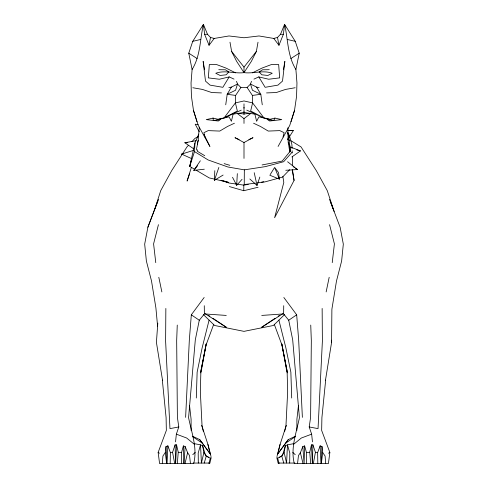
<?xml version="1.0" encoding="UTF-8"?>
<svg xmlns="http://www.w3.org/2000/svg" width="488" height="488" viewBox="0 0 488 488"><rect width="100%" height="100%" fill="white"/><g stroke="black" fill="none" stroke-linecap="round" stroke-linejoin="round"><path stroke-width="0.73" d="M216.989 119.584L229.092 116.876L231.379 121.268L233.124 114.168L244 112.411L244 107.323M296.875 430.398L296.911 419.235L298.424 405.827M325.478 380.195L331.584 342.405L331.889 309.233L336.488 281.003L341.624 261.031L343.32 244.14L340.124 227.249L330.498 201.965M165.853 308.446L165.615 341.222L169.958 428.616L178.791 426.963L177.388 417.344L176.674 340.569L177.26 325.075M258.079 187.246L243.774 190.716L243.817 184.842M198.75 134.145L194.98 142.941L194.492 151.579L208.156 159.966L227.859 166.981L244.335 169.848L244.232 184.562L255.273 183.153M283.729 305.701L283.613 313.918L288.719 320.244L292.69 339.849L299.418 417.697C296.411 432.777 290.348 448.1 294.307 463.594L306.421 463.588L306.525 452.687L304.634 445.934L302.822 446.587L300.376 452.705L298.467 455.536L297.54 463.594M289.677 463.063L289.799 453.047L287.469 444.836L293.678 443.671M162.327 380.067L166.091 417.594L166.347 430.428L158.142 452.419L159.594 463.594L170.19 463.594L170.367 452.571L167.866 445.837L165.981 446.587L165.304 452.486L166.652 463.594M197.384 149.779L197.347 151.28L204.771 155.727M197.506 144.515L197.561 142.258L198.366 140.166M251.485 81.331L250.484 84.058L247.111 87.498L240.889 87.498L235.6 95.422L235.399 102.901L237.351 111.008L224.09 117.901L218.24 119.328L213.036 118.09L206.235 119.615L218.356 121.018L221.833 118.261M310.691 463.588L309.752 452.211L311.448 444.855L312.9 444.855L312.381 463.594L306.421 463.588M304.634 445.934L304.091 463.594L302.822 446.587M196.298 398.013L197.14 372.161L202.124 347.901L209.096 320.104M223.12 175.046L214.415 180.31L214.799 170.69M167.866 445.837L167.042 463.594L165.981 446.587M185.623 417.362L189.32 340.246L191.32 314.815L204.155 297.485M174.68 463.6L172.575 452.272L175.101 444.855L176.552 444.855L175.619 463.594L170.19 463.594M242.048 179.322L236.68 185.33L237.327 173.612M322.019 446.587L320.958 463.594L320.134 445.837L322.019 446.587L322.696 452.486L321.348 463.594M157.795 323.129L156.416 342.405L162.522 380.195M181.579 463.588L181.475 452.687L183.366 445.934L185.178 446.587L183.909 463.594L175.619 463.594L175.101 444.855M278.081 146.461L289.744 125.447L294.49 110.556L296.558 96.447L296.96 83.003L295.899 69.479L299.229 53.186L295.258 41.334L284.589 24.4L280.515 34.264L277.513 37.448L273.792 38.448L258.994 35.959L244 37.753L229.006 35.959L214.208 38.448L210.487 37.448L207.485 34.264L203.411 24.4L192.742 41.334L188.771 53.186L192.101 69.479L191.04 83.003L191.442 96.447L193.51 110.556L198.256 125.447L209.919 146.461L204.033 134.523M162.297 463.594L162.919 456.024L165.304 452.486M177.309 463.588L178.248 452.211L176.552 444.855M199.324 127.075L198.091 141.184L196.316 150.042M203.264 25.876L203.411 24.4L204.624 34.312L209.041 45.262L214.208 38.448M203.411 24.4C199.909 39.534 200.586 55.827 192.101 69.479M325.673 380.067L321.909 417.594L321.653 430.428L329.858 452.419L328.406 463.594L312.381 463.594L311.448 444.855M175.534 441.872L176.357 434.155L178.791 426.963M332.23 262.654L334.408 243.878L329.565 224.675M273.792 38.448L278.959 45.262L283.375 34.312L284.589 24.4C288.091 39.534 287.414 55.827 295.899 69.479M204.271 305.701L204.387 313.918L199.281 320.244L195.31 339.849L188.581 417.697C191.589 432.777 197.652 448.1 193.693 463.594L183.909 463.594L183.366 445.934M225.731 104.798L227.188 94.282L231.41 87.102L237.516 84.058L240.889 87.498M312.466 441.872L311.643 434.155L309.209 426.963L310.612 417.344L311.326 340.569L310.74 325.075M283.418 69.821L284.852 61.372L282.509 81.087L277.965 85.119L265.143 87.309L258.805 76.903L253.961 79.117M218.758 69.699L225.419 69.796L228.835 71.931L226.188 74.792L220.137 75.469L215.757 73.267C224.974 69.839 234.582 73.871 244 72.645L251.399 61.287L256.377 51.429L258.006 42.218M284.12 452.559L285.346 445.782L287.469 444.836L286.59 463.063L284.12 452.559L281.759 456.127L277.684 458.134L276.763 457.53L278.148 463.063L279.203 463.094M209.041 45.262L210.487 37.448M313.32 463.6L315.425 452.272L312.9 444.855M158.484 199.372L147.876 227.249L144.68 244.14L146.376 261.031L151.512 281.003L155.898 307.904L157.581 326.1M326.143 291.922L329.186 277.288M194.98 142.941L189.722 166.39L194.932 169.47M198.323 463.063L198.201 453.047L200.531 444.836L202.654 445.782L203.88 452.559L201.41 463.063L200.531 444.836L194.322 443.671M184.976 463.594L187.624 452.705L185.178 446.587M295.539 436.223L288.304 439.584L277.739 453.931L280.063 444.47L286.31 425.316M283.028 137.055L284.108 132.687L279.789 130.619L268.248 131.071L260.507 126.483L253.571 123.238M208.797 463.094L209.852 463.063L211.237 457.53L210.316 458.134L209.059 463.063M284.656 431.361L285.931 426.292L287.658 391.772L287.176 373.509L281.832 343.942L287.462 372.887L281.911 344.906L274.25 324.233M158.435 224.675L153.592 243.878L155.77 262.654M276.952 456.561L280.063 444.47M191.552 159.424L189.722 166.39L194.492 151.579M204.228 463.063L206.241 456.127L204.789 453.077L202.654 445.782M285.346 445.782L283.211 453.077L281.759 456.127L279.526 457.177M291.013 121.732L294.49 110.556M191.375 167.408L187.099 181.06L189.539 173.905M154.946 208.62L160.735 190.631L171.654 170.702L186.953 146.937L188.453 145.339M249.832 178.98L257.017 185.446L259.829 177.071M214.415 180.31L218.856 167.421M213.75 324.233L206.089 344.906L200.537 372.887L206.168 343.942L200.824 373.509L200.342 391.772L202.069 426.292L203.344 431.361M317.81 463.594L317.633 452.571L320.134 445.837M147.876 227.249L157.984 200.702M290.049 146.876L289.652 147.919L290.512 151.39M266.167 118.261L269.644 121.018L281.765 119.615L274.964 118.09L273.786 120.365L267.082 119.633M292.477 169.909L294.069 180.414L274.616 217.746L283.809 182.408L282.857 176.418M234.039 79.117L229.195 76.903L222.857 87.309L210.035 85.119L205.491 81.087L203.148 61.372L204.582 69.821M270.175 174.619L274.262 168.012M287.511 139.727L293.331 130.601L287.469 130.577M204.313 169.208L193.797 170.416L200.348 160.784M277.739 453.931L288.304 439.584M269.242 69.699L262.581 69.796L259.165 71.931L261.812 74.792L267.863 75.469L272.243 73.267C263.026 69.839 253.418 73.871 244 72.645L244 67.118L256.377 51.429M193.797 170.416L197.549 165.78M292.044 152.286L283.656 161.717L265.374 166.615L244.335 169.848M191.955 141.599L194.956 138.397L198.11 136.609M289.646 169.745L282.503 177.095L264.844 181.926L257.481 182.866M284.638 314.522L273.439 325.478L244 331.358L214.561 325.478L203.362 314.522M192.766 454.688L195.188 452.419M293.544 444.379L301.334 438.023L311.643 434.155M244 123.409L244 118.639L250.466 113.673M291.891 156.953L300.462 150.914L290.744 147.144M288.719 320.244L296.68 314.815L283.845 297.485M285.309 443.415L295.643 436.431M274.982 318.359L261.745 327.241L283.083 313.564M278.13 316.248L279.392 315.4M290.872 58.554L299.229 53.186M328.564 453.23L329.858 452.419M252.369 72.871L262.013 68.082L271.395 64.562L278.654 64.544L279.685 77.885L268.65 79.239L258.805 76.903M234.429 123.238L227.493 126.483L219.752 131.071L208.211 130.619L203.892 132.687L204.972 137.055M241.255 110.142L224.09 117.901L235.399 102.901L244 100.955L252.601 102.901L263.91 117.901L269.76 119.328L274.964 118.09M248.856 139.556L253.016 137.695L244 142.526L234.984 137.695L239.144 139.556M191.625 158.624L181.585 154.092L193.657 150.347M229.195 76.903L219.35 79.239L208.315 77.885L209.346 64.544L216.605 64.562L225.987 68.082L235.631 72.871M192.742 41.334L200.611 39.491M228.848 87.633L231.41 87.102M193.791 148.877L184.836 142.746L196.249 140.678M295.149 87.742L285.559 89.42L276.33 92.531L266.546 92.921M248.276 184.385L243.841 185.135L228.835 182.982L221.119 180.365M261.58 182.14L263.794 181.768M262.093 164.95L282.198 161.071L290.275 151.146L288.542 135.28L287.517 133.254M306.525 452.687L309.752 452.211M247.111 87.498L252.4 95.422L260.812 94.282L262.269 104.798M170.367 452.571L172.575 452.272M250.35 113.295L244 113.978L237.65 113.295M220.808 119.615L213.323 120.426L213.036 118.09M261.733 315.425L283.613 313.918M285.773 170.281L297.448 169.537L287.584 161.741M204.624 34.312L207.485 34.264M184.836 142.746L187.788 142.709M287.524 130.656L293.331 130.601M181.585 154.092L183.037 154.086M193.144 463.063L209.852 463.063M278.148 463.063L294.856 463.063M280.515 34.264L283.375 34.312M221.454 92.921L211.67 92.531L202.441 89.42L192.851 87.742M204.387 313.918L226.267 315.425M235.6 95.422L227.188 94.282L235.564 90.243L237.516 84.058L236.515 81.331M315.425 452.272L317.633 452.571M178.248 452.211L181.475 452.687M244 112.411L254.876 114.168L256.621 121.268L258.902 116.87L271.011 119.584M229.854 165.31L224.132 163.62M309.209 426.963L318.042 428.616L322.385 341.222L322.147 308.446M198.195 124.757L195.206 124.19L199.275 131.784M256.59 87.102L260.812 94.282L252.436 90.243L250.484 84.058L256.59 87.102L259.152 87.633M287.389 39.491L295.258 41.334M296.856 149.914L300.462 150.914M229.348 186.562L243.774 190.716M223.358 180.761L228.317 182.317L209.267 177.931L196.237 170.239M176.357 434.155L186.666 438.023L194.456 444.379M269.803 175.222L279.441 179.151L278.495 172.538L274.628 167.408L279.441 179.151M246.745 110.142L263.91 117.901L250.649 111.008L252.601 102.901L252.4 95.422M192.461 436.223L199.696 439.584L210.261 453.931L207.937 444.47L201.69 425.316M203.88 452.559L206.241 456.127L208.474 457.177M206.241 456.127L210.316 458.134M290.866 140.654L301.047 146.937L316.346 170.702L327.265 190.631L334.14 211.53M158.142 452.419L159.436 453.23M204.917 313.564L226.255 327.241L213.018 318.359M188.771 53.186L197.128 58.554M208.608 315.4L209.87 316.248M192.357 436.431L202.691 443.415M293.319 166.719L294.502 167.524M295.679 168.329L297.448 169.537M191.32 314.815L199.281 320.244M237.534 113.673L244 118.639M292.812 452.419L295.234 454.688M229.994 42.218L231.623 51.429L244 67.118M199.696 439.584L210.261 453.931M288.109 142.722L289.799 145.21L290.122 151.859M322.696 452.486L325.081 456.024L325.703 463.594M187.624 452.705L189.533 455.536L190.46 463.594M244 72.645L236.601 61.287L231.623 51.429M287.993 138.25L289.567 140.825M232.52 177.29L236.68 185.33M287.7 132.199L289.378 135.499L291.922 144.686L292.056 148.462M329.516 199.372L333.054 208.62M193.51 110.556L196.987 121.732M281.759 456.127L283.772 463.063M278.904 320.104L285.876 347.901L290.86 372.161L291.702 398.013M207.937 444.47L211.048 456.561M277.684 458.134L278.941 463.063M300.376 452.705L303.024 463.594M254.218 172.709L257.017 185.446M158.814 277.288L161.857 291.922M277.513 37.448L278.959 45.262M292.263 169.928L294.069 180.414M289.762 151.963L288.103 141.02L287.908 127.758M189.576 405.827L191.089 419.235L191.125 430.398M284.589 24.4L284.736 25.876M296.68 314.815L298.68 340.246L302.377 417.362M331.425 340.185L331.584 342.405M292.135 150.731L292.214 152.994M292.355 156.776L292.678 165.841M244 103.859L244 108.177M244 111.679L244 114.546M244 142.411L244 158.411"/></g></svg>
